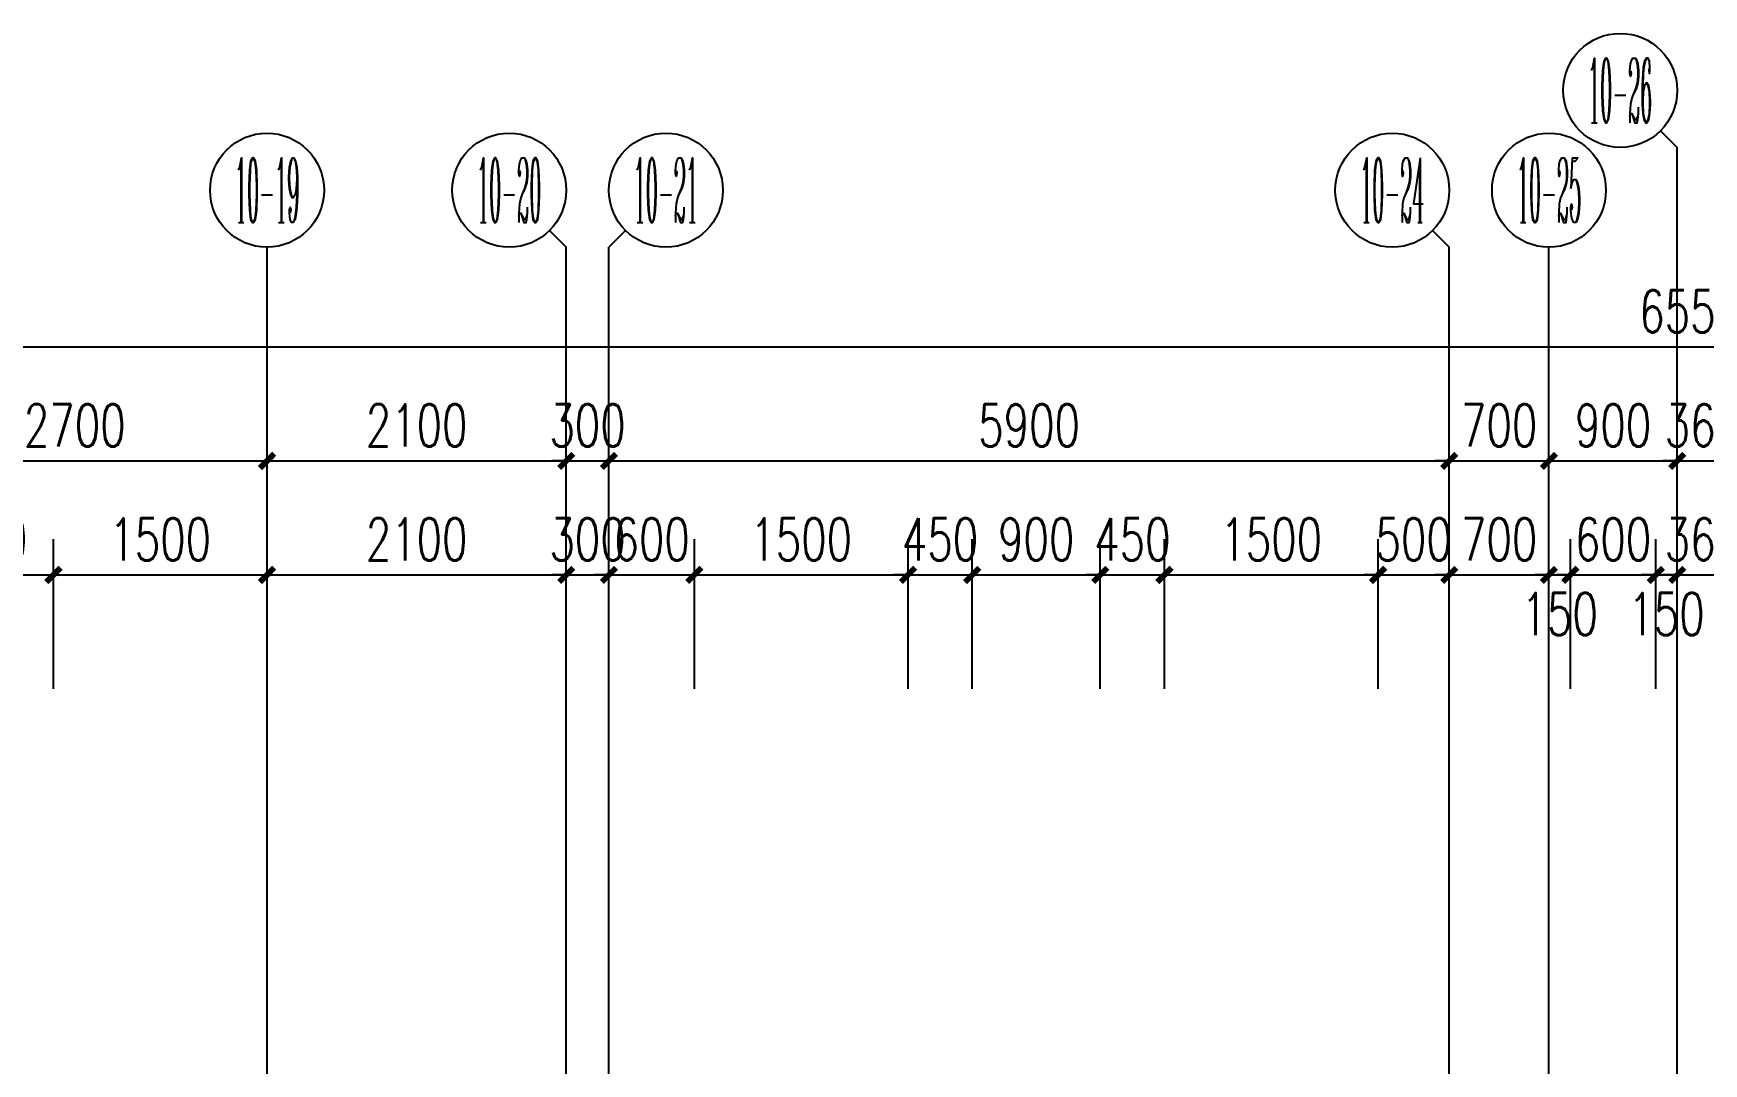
# Model space of a CAD drawing. Header units: millimetres. Extents: x 815519 to 890079, y 147095 to 251022.
# Drawn here: x 841079 to 852805, y 170566 to 177795 of the extents above; entities that cross this region are included whole.
import ezdxf
from ezdxf.enums import TextEntityAlignment as Align

# ---------------------------------------------------------------- set-up
doc = ezdxf.new("R2010")
doc.units = ezdxf.units.MM
doc.header["$LTSCALE"] = 1000
doc.linetypes.add('DOTE', pattern=[61.468, 50.8, -5.08, 0.508, -5.08])
doc.layers.get('Defpoints').update_dxf_attribs({"color": 1})
for name, color, linetype in [('AXIS', 3, 'Continuous'), ('AXIS_TEXT', 7, 'Continuous'), ('PUB_DIM', 3, 'Continuous'), ('看线', 163, 'Continuous'), ('面积框', 6, 'Continuous')]:
    doc.layers.add(name, color=color, linetype=linetype)
doc.layers.add('DOTE', color=1, linetype='DOTE', plot=False)
doc.styles.add('_TCH_AXIS', font='COMPLEX', dxfattribs={"bigfont": 'GBCBIG'})
doc.styles.add('_TCH_DIM_T3', font='SIMPLEX.shx', dxfattribs={"width": 0.7, "bigfont": 'GBCBIG.shx'})
doc.styles.add('COMPLEX', font='COMPLEX')
doc.dimstyles.new('_TCH_ARCH&&100', dxfattribs={"dimtxt": 297.5, "dimasz": 100, "dimexe": 250, "dimexo": 300, "dimgap": 100, "dimtad": 1, "dimdec": 0, "dimzin": 0, "dimdsep": 46, "dimtxsty": '_TCH_DIM_T3', "dimblk": 'ARCHTICK', "dimcen": 0.09, "dimclrt": 7, "dimazin": 2, "dimtfac": 1, "dimtdec": 0, "dimtix": 1, "dimtmove": 2, "dimatfit": 3, "dimfxl": 1, "dimtolj": 1, "dimtzin": 0, "dimarcsym": 0})

# ---------------------------------------------------------------- blocks, each defined once
blk = doc.blocks.new('_AXISO')
blk.add_circle((0, 0), 0.5)
at = {"layer": 'AXIS_TEXT', "style": 'COMPLEX', "width": 1.041667}
blk.add_attdef('A', text='', height=0.56, dxfattribs=at).set_placement((-0.25, -0.28), (0.25, -0.28), align=Align.FIT)
blk = doc.blocks.new('_ArchTick')
at = {"color": 0, "linetype": 'ByBlock', "const_width": 0.4}
blk.add_lwpolyline([(-0.5, -0.5), (0.5, 0.5)], dxfattribs=at)
blk = doc.blocks.new('*D668')
at = {"layer": 'Defpoints', "color": 0, "transparency": 16777216}
for p in [(-304373, 367550), (-369933, 366450), (-304373, 366450)]:
    blk.add_point(p, dxfattribs=at)
at = {"layer": 'PUB_DIM', "color": 0, "lineweight": -2, "transparency": 16777216}
for p, q in [((-369933, 366750), (-369933, 367800)), ((-304373, 366750), (-304373, 367800)), ((-369933, 367550), (-304373, 367550))]:
    blk.add_line(p, q, dxfattribs=at)
at = {"layer": 'PUB_DIM', "color": 0, "lineweight": -2, "transparency": 16777216, "xscale": 100, "yscale": 100, "zscale": 100, "rotation": 180}
blk.add_blockref('_ArchTick', (-369933, 367550), dxfattribs=at)
at = {"layer": 'PUB_DIM', "color": 0, "lineweight": -2, "transparency": 16777216, "xscale": 100, "yscale": 100, "zscale": 100}
blk.add_blockref('_ArchTick', (-304373, 367550), dxfattribs=at)
at = {"layer": 'PUB_DIM', "color": 7, "transparency": 16777216, "insert": (-337153, 367799), "char_height": 297.5, "attachment_point": 5, "style": '_TCH_DIM_T3'}
blk.add_mtext('\\A1;65560', dxfattribs=at)
blk = doc.blocks.new('*D679')
at = {"layer": 'Defpoints', "color": 0, "transparency": 16777216}
for p in [(-347233, 366750), (-349933, 365650), (-347233, 365650)]:
    blk.add_point(p, dxfattribs=at)
at = {"layer": 'PUB_DIM', "color": 0, "lineweight": -2, "transparency": 16777216}
for p, q in [((-349933, 365950), (-349933, 367000)), ((-347233, 365950), (-347233, 367000)), ((-349933, 366750), (-347233, 366750))]:
    blk.add_line(p, q, dxfattribs=at)
at = {"layer": 'PUB_DIM', "color": 0, "lineweight": -2, "transparency": 16777216, "xscale": 100, "yscale": 100, "zscale": 100, "rotation": 180}
blk.add_blockref('_ArchTick', (-349933, 366750), dxfattribs=at)
at = {"layer": 'PUB_DIM', "color": 0, "lineweight": -2, "transparency": 16777216, "xscale": 100, "yscale": 100, "zscale": 100}
blk.add_blockref('_ArchTick', (-347233, 366750), dxfattribs=at)
at = {"layer": 'PUB_DIM', "color": 7, "transparency": 16777216, "insert": (-348583, 366999), "char_height": 297.5, "attachment_point": 5, "style": '_TCH_DIM_T3'}
blk.add_mtext('\\A1;2700', dxfattribs=at)
blk = doc.blocks.new('*D680')
at = {"layer": 'Defpoints', "color": 0, "transparency": 16777216}
for p in [(-345133, 366750), (-347233, 365650), (-345133, 365650)]:
    blk.add_point(p, dxfattribs=at)
at = {"layer": 'PUB_DIM', "color": 0, "lineweight": -2, "transparency": 16777216}
for p, q in [((-347233, 365950), (-347233, 367000)), ((-345133, 365950), (-345133, 367000)), ((-347233, 366750), (-345133, 366750))]:
    blk.add_line(p, q, dxfattribs=at)
at = {"layer": 'PUB_DIM', "color": 0, "lineweight": -2, "transparency": 16777216, "xscale": 100, "yscale": 100, "zscale": 100, "rotation": 180}
blk.add_blockref('_ArchTick', (-347233, 366750), dxfattribs=at)
at = {"layer": 'PUB_DIM', "color": 0, "lineweight": -2, "transparency": 16777216, "xscale": 100, "yscale": 100, "zscale": 100}
blk.add_blockref('_ArchTick', (-345133, 366750), dxfattribs=at)
at = {"layer": 'PUB_DIM', "color": 7, "transparency": 16777216, "insert": (-346183, 366999), "char_height": 297.5, "attachment_point": 5, "style": '_TCH_DIM_T3'}
blk.add_mtext('\\A1;2100', dxfattribs=at)
blk = doc.blocks.new('*D681')
at = {"layer": 'Defpoints', "color": 0, "transparency": 16777216}
for p in [(-344833, 366750), (-345133, 365650), (-344833, 365650)]:
    blk.add_point(p, dxfattribs=at)
at = {"layer": 'PUB_DIM', "color": 0, "lineweight": -2, "transparency": 16777216}
for p, q in [((-345133, 365950), (-345133, 367000)), ((-344833, 365950), (-344833, 367000)), ((-345133, 366750), (-345233, 366750)), ((-345133, 366750), (-344833, 366750)), ((-344833, 366750), (-344733, 366750))]:
    blk.add_line(p, q, dxfattribs=at)
at = {"layer": 'PUB_DIM', "color": 0, "lineweight": -2, "transparency": 16777216, "xscale": 100, "yscale": 100, "zscale": 100}
blk.add_blockref('_ArchTick', (-345133, 366750), dxfattribs=at)
at = {"layer": 'PUB_DIM', "color": 0, "lineweight": -2, "transparency": 16777216, "xscale": 100, "yscale": 100, "zscale": 100, "rotation": 180}
blk.add_blockref('_ArchTick', (-344833, 366750), dxfattribs=at)
at = {"layer": 'PUB_DIM', "color": 7, "transparency": 16777216, "insert": (-344983, 366999), "char_height": 297.5, "attachment_point": 5, "style": '_TCH_DIM_T3'}
blk.add_mtext('\\A1;300', dxfattribs=at)
blk = doc.blocks.new('*D682')
at = {"layer": 'Defpoints', "color": 0, "transparency": 16777216}
for p in [(-338933, 366750), (-344833, 365650), (-338933, 365650)]:
    blk.add_point(p, dxfattribs=at)
at = {"layer": 'PUB_DIM', "color": 0, "lineweight": -2, "transparency": 16777216}
for p, q in [((-344833, 365950), (-344833, 367000)), ((-338933, 365950), (-338933, 367000)), ((-344833, 366750), (-338933, 366750))]:
    blk.add_line(p, q, dxfattribs=at)
at = {"layer": 'PUB_DIM', "color": 0, "lineweight": -2, "transparency": 16777216, "xscale": 100, "yscale": 100, "zscale": 100, "rotation": 180}
blk.add_blockref('_ArchTick', (-344833, 366750), dxfattribs=at)
at = {"layer": 'PUB_DIM', "color": 0, "lineweight": -2, "transparency": 16777216, "xscale": 100, "yscale": 100, "zscale": 100}
blk.add_blockref('_ArchTick', (-338933, 366750), dxfattribs=at)
at = {"layer": 'PUB_DIM', "color": 7, "transparency": 16777216, "insert": (-341883, 366999), "char_height": 297.5, "attachment_point": 5, "style": '_TCH_DIM_T3'}
blk.add_mtext('\\A1;5900', dxfattribs=at)
blk = doc.blocks.new('*D683')
at = {"layer": 'Defpoints', "color": 0, "transparency": 16777216}
for p in [(-338233, 366750), (-338933, 365650), (-338233, 365650)]:
    blk.add_point(p, dxfattribs=at)
at = {"layer": 'PUB_DIM', "color": 0, "lineweight": -2, "transparency": 16777216}
for p, q in [((-338933, 365950), (-338933, 367000)), ((-338233, 365950), (-338233, 367000)), ((-338933, 366750), (-339033, 366750)), ((-338933, 366750), (-338233, 366750)), ((-338233, 366750), (-338133, 366750))]:
    blk.add_line(p, q, dxfattribs=at)
at = {"layer": 'PUB_DIM', "color": 0, "lineweight": -2, "transparency": 16777216, "xscale": 100, "yscale": 100, "zscale": 100}
blk.add_blockref('_ArchTick', (-338933, 366750), dxfattribs=at)
at = {"layer": 'PUB_DIM', "color": 0, "lineweight": -2, "transparency": 16777216, "xscale": 100, "yscale": 100, "zscale": 100, "rotation": 180}
blk.add_blockref('_ArchTick', (-338233, 366750), dxfattribs=at)
at = {"layer": 'PUB_DIM', "color": 7, "transparency": 16777216, "insert": (-338583, 366999), "char_height": 297.5, "attachment_point": 5, "style": '_TCH_DIM_T3'}
blk.add_mtext('\\A1;700', dxfattribs=at)
blk = doc.blocks.new('*D684')
at = {"layer": 'Defpoints', "color": 0, "transparency": 16777216}
for p in [(-337333, 366750), (-338233, 365650), (-337333, 365650)]:
    blk.add_point(p, dxfattribs=at)
at = {"layer": 'PUB_DIM', "color": 0, "lineweight": -2, "transparency": 16777216}
for p, q in [((-338233, 365950), (-338233, 367000)), ((-337333, 365950), (-337333, 367000)), ((-338233, 366750), (-337333, 366750))]:
    blk.add_line(p, q, dxfattribs=at)
at = {"layer": 'PUB_DIM', "color": 0, "lineweight": -2, "transparency": 16777216, "xscale": 100, "yscale": 100, "zscale": 100, "rotation": 180}
blk.add_blockref('_ArchTick', (-338233, 366750), dxfattribs=at)
at = {"layer": 'PUB_DIM', "color": 0, "lineweight": -2, "transparency": 16777216, "xscale": 100, "yscale": 100, "zscale": 100}
blk.add_blockref('_ArchTick', (-337333, 366750), dxfattribs=at)
at = {"layer": 'PUB_DIM', "color": 7, "transparency": 16777216, "insert": (-337783, 366999), "char_height": 297.5, "attachment_point": 5, "style": '_TCH_DIM_T3'}
blk.add_mtext('\\A1;900', dxfattribs=at)
blk = doc.blocks.new('*D685')
at = {"layer": 'Defpoints', "color": 0, "transparency": 16777216}
for p in [(-336973, 366750), (-337333, 365650), (-336973, 365650)]:
    blk.add_point(p, dxfattribs=at)
at = {"layer": 'PUB_DIM', "color": 0, "lineweight": -2, "transparency": 16777216}
for p, q in [((-337333, 365950), (-337333, 367000)), ((-336973, 365950), (-336973, 367000)), ((-337333, 366750), (-337433, 366750)), ((-337333, 366750), (-336973, 366750)), ((-336973, 366750), (-336873, 366750))]:
    blk.add_line(p, q, dxfattribs=at)
at = {"layer": 'PUB_DIM', "color": 0, "lineweight": -2, "transparency": 16777216, "xscale": 100, "yscale": 100, "zscale": 100}
blk.add_blockref('_ArchTick', (-337333, 366750), dxfattribs=at)
at = {"layer": 'PUB_DIM', "color": 0, "lineweight": -2, "transparency": 16777216, "xscale": 100, "yscale": 100, "zscale": 100, "rotation": 180}
blk.add_blockref('_ArchTick', (-336973, 366750), dxfattribs=at)
at = {"layer": 'PUB_DIM', "color": 7, "transparency": 16777216, "insert": (-337153, 366999), "char_height": 297.5, "attachment_point": 5, "style": '_TCH_DIM_T3'}
blk.add_mtext('\\A1;360', dxfattribs=at)
blk = doc.blocks.new('*D768')
at = {"layer": 'Defpoints', "color": 0, "transparency": 16777216}
for p in [(-221530, 556800), (-222430, 555700), (-221530, 555700)]:
    blk.add_point(p, dxfattribs=at)
at = {"layer": 'PUB_DIM', "color": 0, "lineweight": -2, "transparency": 16777216}
for p, q in [((-222430, 556000), (-222430, 557050)), ((-221530, 556000), (-221530, 557050)), ((-222430, 556800), (-221530, 556800))]:
    blk.add_line(p, q, dxfattribs=at)
at = {"layer": 'PUB_DIM', "color": 0, "lineweight": -2, "transparency": 16777216, "xscale": 100, "yscale": 100, "zscale": 100, "rotation": 180}
blk.add_blockref('_ArchTick', (-222430, 556800), dxfattribs=at)
at = {"layer": 'PUB_DIM', "color": 0, "lineweight": -2, "transparency": 16777216, "xscale": 100, "yscale": 100, "zscale": 100}
blk.add_blockref('_ArchTick', (-221530, 556800), dxfattribs=at)
at = {"layer": 'PUB_DIM', "color": 7, "transparency": 16777216, "insert": (-221980, 557049), "char_height": 297.5, "attachment_point": 5, "style": '_TCH_DIM_T3'}
blk.add_mtext('\\A1;900', dxfattribs=at)
blk = doc.blocks.new('*D769')
at = {"layer": 'Defpoints', "color": 0, "transparency": 16777216}
for p in [(-220030, 556800), (-221530, 555700), (-220030, 555700)]:
    blk.add_point(p, dxfattribs=at)
at = {"layer": 'PUB_DIM', "color": 0, "lineweight": -2, "transparency": 16777216}
for p, q in [((-221530, 556000), (-221530, 557050)), ((-220030, 556000), (-220030, 557050)), ((-221530, 556800), (-220030, 556800))]:
    blk.add_line(p, q, dxfattribs=at)
at = {"layer": 'PUB_DIM', "color": 0, "lineweight": -2, "transparency": 16777216, "xscale": 100, "yscale": 100, "zscale": 100, "rotation": 180}
blk.add_blockref('_ArchTick', (-221530, 556800), dxfattribs=at)
at = {"layer": 'PUB_DIM', "color": 0, "lineweight": -2, "transparency": 16777216, "xscale": 100, "yscale": 100, "zscale": 100}
blk.add_blockref('_ArchTick', (-220030, 556800), dxfattribs=at)
at = {"layer": 'PUB_DIM', "color": 7, "transparency": 16777216, "insert": (-220780, 557049), "char_height": 297.5, "attachment_point": 5, "style": '_TCH_DIM_T3'}
blk.add_mtext('\\A1;1500', dxfattribs=at)
blk = doc.blocks.new('*D770')
at = {"layer": 'Defpoints', "color": 0, "transparency": 16777216}
for p in [(-217930, 556800), (-220030, 555700), (-217930, 555700)]:
    blk.add_point(p, dxfattribs=at)
at = {"layer": 'PUB_DIM', "color": 0, "lineweight": -2, "transparency": 16777216}
for p, q in [((-220030, 556000), (-220030, 557050)), ((-217930, 556000), (-217930, 557050)), ((-220030, 556800), (-217930, 556800))]:
    blk.add_line(p, q, dxfattribs=at)
at = {"layer": 'PUB_DIM', "color": 0, "lineweight": -2, "transparency": 16777216, "xscale": 100, "yscale": 100, "zscale": 100, "rotation": 180}
blk.add_blockref('_ArchTick', (-220030, 556800), dxfattribs=at)
at = {"layer": 'PUB_DIM', "color": 0, "lineweight": -2, "transparency": 16777216, "xscale": 100, "yscale": 100, "zscale": 100}
blk.add_blockref('_ArchTick', (-217930, 556800), dxfattribs=at)
at = {"layer": 'PUB_DIM', "color": 7, "transparency": 16777216, "insert": (-218980, 557049), "char_height": 297.5, "attachment_point": 5, "style": '_TCH_DIM_T3'}
blk.add_mtext('\\A1;2100', dxfattribs=at)
blk = doc.blocks.new('*D771')
at = {"layer": 'Defpoints', "color": 0, "transparency": 16777216}
for p in [(-217630, 556800), (-217930, 555700), (-217630, 555700)]:
    blk.add_point(p, dxfattribs=at)
at = {"layer": 'PUB_DIM', "color": 0, "lineweight": -2, "transparency": 16777216}
for p, q in [((-217930, 556000), (-217930, 557050)), ((-217630, 556000), (-217630, 557050)), ((-217930, 556800), (-218030, 556800)), ((-217930, 556800), (-217630, 556800)), ((-217630, 556800), (-217530, 556800))]:
    blk.add_line(p, q, dxfattribs=at)
at = {"layer": 'PUB_DIM', "color": 0, "lineweight": -2, "transparency": 16777216, "xscale": 100, "yscale": 100, "zscale": 100}
blk.add_blockref('_ArchTick', (-217930, 556800), dxfattribs=at)
at = {"layer": 'PUB_DIM', "color": 0, "lineweight": -2, "transparency": 16777216, "xscale": 100, "yscale": 100, "zscale": 100, "rotation": 180}
blk.add_blockref('_ArchTick', (-217630, 556800), dxfattribs=at)
at = {"layer": 'PUB_DIM', "color": 7, "transparency": 16777216, "insert": (-217780, 557049), "char_height": 297.5, "attachment_point": 5, "style": '_TCH_DIM_T3'}
blk.add_mtext('\\A1;300', dxfattribs=at)
blk = doc.blocks.new('*D772')
at = {"layer": 'Defpoints', "color": 0, "transparency": 16777216}
for p in [(-217030, 556800), (-217630, 555700), (-217030, 555700)]:
    blk.add_point(p, dxfattribs=at)
at = {"layer": 'PUB_DIM', "color": 0, "lineweight": -2, "transparency": 16777216}
for p, q in [((-217630, 556000), (-217630, 557050)), ((-217030, 556000), (-217030, 557050)), ((-217630, 556800), (-217730, 556800)), ((-217630, 556800), (-217030, 556800)), ((-217030, 556800), (-216930, 556800))]:
    blk.add_line(p, q, dxfattribs=at)
at = {"layer": 'PUB_DIM', "color": 0, "lineweight": -2, "transparency": 16777216, "xscale": 100, "yscale": 100, "zscale": 100}
blk.add_blockref('_ArchTick', (-217630, 556800), dxfattribs=at)
at = {"layer": 'PUB_DIM', "color": 0, "lineweight": -2, "transparency": 16777216, "xscale": 100, "yscale": 100, "zscale": 100, "rotation": 180}
blk.add_blockref('_ArchTick', (-217030, 556800), dxfattribs=at)
at = {"layer": 'PUB_DIM', "color": 7, "transparency": 16777216, "insert": (-217330, 557049), "char_height": 297.5, "attachment_point": 5, "style": '_TCH_DIM_T3'}
blk.add_mtext('\\A1;600', dxfattribs=at)
blk = doc.blocks.new('*D773')
at = {"layer": 'Defpoints', "color": 0, "transparency": 16777216}
for p in [(-215530, 556800), (-217030, 555700), (-215530, 555700)]:
    blk.add_point(p, dxfattribs=at)
at = {"layer": 'PUB_DIM', "color": 0, "lineweight": -2, "transparency": 16777216}
for p, q in [((-217030, 556000), (-217030, 557050)), ((-215530, 556000), (-215530, 557050)), ((-217030, 556800), (-215530, 556800))]:
    blk.add_line(p, q, dxfattribs=at)
at = {"layer": 'PUB_DIM', "color": 0, "lineweight": -2, "transparency": 16777216, "xscale": 100, "yscale": 100, "zscale": 100, "rotation": 180}
blk.add_blockref('_ArchTick', (-217030, 556800), dxfattribs=at)
at = {"layer": 'PUB_DIM', "color": 0, "lineweight": -2, "transparency": 16777216, "xscale": 100, "yscale": 100, "zscale": 100}
blk.add_blockref('_ArchTick', (-215530, 556800), dxfattribs=at)
at = {"layer": 'PUB_DIM', "color": 7, "transparency": 16777216, "insert": (-216280, 557049), "char_height": 297.5, "attachment_point": 5, "style": '_TCH_DIM_T3'}
blk.add_mtext('\\A1;1500', dxfattribs=at)
blk = doc.blocks.new('*D774')
at = {"layer": 'Defpoints', "color": 0, "transparency": 16777216}
for p in [(-215080, 556800), (-215530, 555700), (-215080, 555700)]:
    blk.add_point(p, dxfattribs=at)
at = {"layer": 'PUB_DIM', "color": 0, "lineweight": -2, "transparency": 16777216}
for p, q in [((-215530, 556000), (-215530, 557050)), ((-215080, 556000), (-215080, 557050)), ((-215530, 556800), (-215630, 556800)), ((-215530, 556800), (-215080, 556800)), ((-215080, 556800), (-214980, 556800))]:
    blk.add_line(p, q, dxfattribs=at)
at = {"layer": 'PUB_DIM', "color": 0, "lineweight": -2, "transparency": 16777216, "xscale": 100, "yscale": 100, "zscale": 100}
blk.add_blockref('_ArchTick', (-215530, 556800), dxfattribs=at)
at = {"layer": 'PUB_DIM', "color": 0, "lineweight": -2, "transparency": 16777216, "xscale": 100, "yscale": 100, "zscale": 100, "rotation": 180}
blk.add_blockref('_ArchTick', (-215080, 556800), dxfattribs=at)
at = {"layer": 'PUB_DIM', "color": 7, "transparency": 16777216, "insert": (-215305, 557049), "char_height": 297.5, "attachment_point": 5, "style": '_TCH_DIM_T3'}
blk.add_mtext('\\A1;450', dxfattribs=at)
blk = doc.blocks.new('*D775')
at = {"layer": 'Defpoints', "color": 0, "transparency": 16777216}
for p in [(-214180, 556800), (-215080, 555700), (-214180, 555700)]:
    blk.add_point(p, dxfattribs=at)
at = {"layer": 'PUB_DIM', "color": 0, "lineweight": -2, "transparency": 16777216}
for p, q in [((-215080, 556000), (-215080, 557050)), ((-214180, 556000), (-214180, 557050)), ((-215080, 556800), (-214180, 556800))]:
    blk.add_line(p, q, dxfattribs=at)
at = {"layer": 'PUB_DIM', "color": 0, "lineweight": -2, "transparency": 16777216, "xscale": 100, "yscale": 100, "zscale": 100, "rotation": 180}
blk.add_blockref('_ArchTick', (-215080, 556800), dxfattribs=at)
at = {"layer": 'PUB_DIM', "color": 0, "lineweight": -2, "transparency": 16777216, "xscale": 100, "yscale": 100, "zscale": 100}
blk.add_blockref('_ArchTick', (-214180, 556800), dxfattribs=at)
at = {"layer": 'PUB_DIM', "color": 7, "transparency": 16777216, "insert": (-214630, 557049), "char_height": 297.5, "attachment_point": 5, "style": '_TCH_DIM_T3'}
blk.add_mtext('\\A1;900', dxfattribs=at)
blk = doc.blocks.new('*D776')
at = {"layer": 'Defpoints', "color": 0, "transparency": 16777216}
for p in [(-213730, 556800), (-214180, 555700), (-213730, 555700)]:
    blk.add_point(p, dxfattribs=at)
at = {"layer": 'PUB_DIM', "color": 0, "lineweight": -2, "transparency": 16777216}
for p, q in [((-214180, 556000), (-214180, 557050)), ((-213730, 556000), (-213730, 557050)), ((-214180, 556800), (-214280, 556800)), ((-214180, 556800), (-213730, 556800)), ((-213730, 556800), (-213630, 556800))]:
    blk.add_line(p, q, dxfattribs=at)
at = {"layer": 'PUB_DIM', "color": 0, "lineweight": -2, "transparency": 16777216, "xscale": 100, "yscale": 100, "zscale": 100}
blk.add_blockref('_ArchTick', (-214180, 556800), dxfattribs=at)
at = {"layer": 'PUB_DIM', "color": 0, "lineweight": -2, "transparency": 16777216, "xscale": 100, "yscale": 100, "zscale": 100, "rotation": 180}
blk.add_blockref('_ArchTick', (-213730, 556800), dxfattribs=at)
at = {"layer": 'PUB_DIM', "color": 7, "transparency": 16777216, "insert": (-213955, 557049), "char_height": 297.5, "attachment_point": 5, "style": '_TCH_DIM_T3'}
blk.add_mtext('\\A1;450', dxfattribs=at)
blk = doc.blocks.new('*D777')
at = {"layer": 'Defpoints', "color": 0, "transparency": 16777216}
for p in [(-212230, 556800), (-213730, 555700), (-212230, 555700)]:
    blk.add_point(p, dxfattribs=at)
at = {"layer": 'PUB_DIM', "color": 0, "lineweight": -2, "transparency": 16777216}
for p, q in [((-213730, 556000), (-213730, 557050)), ((-212230, 556000), (-212230, 557050)), ((-213730, 556800), (-212230, 556800))]:
    blk.add_line(p, q, dxfattribs=at)
at = {"layer": 'PUB_DIM', "color": 0, "lineweight": -2, "transparency": 16777216, "xscale": 100, "yscale": 100, "zscale": 100, "rotation": 180}
blk.add_blockref('_ArchTick', (-213730, 556800), dxfattribs=at)
at = {"layer": 'PUB_DIM', "color": 0, "lineweight": -2, "transparency": 16777216, "xscale": 100, "yscale": 100, "zscale": 100}
blk.add_blockref('_ArchTick', (-212230, 556800), dxfattribs=at)
at = {"layer": 'PUB_DIM', "color": 7, "transparency": 16777216, "insert": (-212980, 557049), "char_height": 297.5, "attachment_point": 5, "style": '_TCH_DIM_T3'}
blk.add_mtext('\\A1;1500', dxfattribs=at)
blk = doc.blocks.new('*D778')
at = {"layer": 'Defpoints', "color": 0, "transparency": 16777216}
for p in [(-211730, 556800), (-212230, 555700), (-211730, 555700)]:
    blk.add_point(p, dxfattribs=at)
at = {"layer": 'PUB_DIM', "color": 0, "lineweight": -2, "transparency": 16777216}
for p, q in [((-212230, 556000), (-212230, 557050)), ((-211730, 556000), (-211730, 557050)), ((-212230, 556800), (-212330, 556800)), ((-212230, 556800), (-211730, 556800)), ((-211730, 556800), (-211630, 556800))]:
    blk.add_line(p, q, dxfattribs=at)
at = {"layer": 'PUB_DIM', "color": 0, "lineweight": -2, "transparency": 16777216, "xscale": 100, "yscale": 100, "zscale": 100}
blk.add_blockref('_ArchTick', (-212230, 556800), dxfattribs=at)
at = {"layer": 'PUB_DIM', "color": 0, "lineweight": -2, "transparency": 16777216, "xscale": 100, "yscale": 100, "zscale": 100, "rotation": 180}
blk.add_blockref('_ArchTick', (-211730, 556800), dxfattribs=at)
at = {"layer": 'PUB_DIM', "color": 7, "transparency": 16777216, "insert": (-211980, 557049), "char_height": 297.5, "attachment_point": 5, "style": '_TCH_DIM_T3'}
blk.add_mtext('\\A1;500', dxfattribs=at)
blk = doc.blocks.new('*D779')
at = {"layer": 'Defpoints', "color": 0, "transparency": 16777216}
for p in [(-211030, 556800), (-211730, 555700), (-211030, 555700)]:
    blk.add_point(p, dxfattribs=at)
at = {"layer": 'PUB_DIM', "color": 0, "lineweight": -2, "transparency": 16777216}
for p, q in [((-211730, 556000), (-211730, 557050)), ((-211030, 556000), (-211030, 557050)), ((-211730, 556800), (-211830, 556800)), ((-211730, 556800), (-211030, 556800)), ((-211030, 556800), (-210930, 556800))]:
    blk.add_line(p, q, dxfattribs=at)
at = {"layer": 'PUB_DIM', "color": 0, "lineweight": -2, "transparency": 16777216, "xscale": 100, "yscale": 100, "zscale": 100}
blk.add_blockref('_ArchTick', (-211730, 556800), dxfattribs=at)
at = {"layer": 'PUB_DIM', "color": 0, "lineweight": -2, "transparency": 16777216, "xscale": 100, "yscale": 100, "zscale": 100, "rotation": 180}
blk.add_blockref('_ArchTick', (-211030, 556800), dxfattribs=at)
at = {"layer": 'PUB_DIM', "color": 7, "transparency": 16777216, "insert": (-211380, 557049), "char_height": 297.5, "attachment_point": 5, "style": '_TCH_DIM_T3'}
blk.add_mtext('\\A1;700', dxfattribs=at)
blk = doc.blocks.new('*D780')
at = {"layer": 'Defpoints', "color": 0, "transparency": 16777216}
for p in [(-210880, 556800), (-211030, 555700), (-210880, 555700)]:
    blk.add_point(p, dxfattribs=at)
at = {"layer": 'PUB_DIM', "color": 0, "lineweight": -2, "transparency": 16777216}
for p, q in [((-211030, 556000), (-211030, 557050)), ((-210880, 556000), (-210880, 557050)), ((-211030, 556800), (-211130, 556800)), ((-211030, 556800), (-210880, 556800)), ((-210880, 556800), (-210780, 556800))]:
    blk.add_line(p, q, dxfattribs=at)
at = {"layer": 'PUB_DIM', "color": 0, "lineweight": -2, "transparency": 16777216, "xscale": 100, "yscale": 100, "zscale": 100}
blk.add_blockref('_ArchTick', (-211030, 556800), dxfattribs=at)
at = {"layer": 'PUB_DIM', "color": 0, "lineweight": -2, "transparency": 16777216, "xscale": 100, "yscale": 100, "zscale": 100, "rotation": 180}
blk.add_blockref('_ArchTick', (-210880, 556800), dxfattribs=at)
at = {"layer": 'PUB_DIM', "color": 7, "transparency": 16777216, "insert": (-210955, 556525), "char_height": 297.5, "attachment_point": 5, "style": '_TCH_DIM_T3'}
blk.add_mtext('\\A1;150', dxfattribs=at)
blk = doc.blocks.new('*D781')
at = {"layer": 'Defpoints', "color": 0, "transparency": 16777216}
for p in [(-210280, 556800), (-210880, 555700), (-210280, 555700)]:
    blk.add_point(p, dxfattribs=at)
at = {"layer": 'PUB_DIM', "color": 0, "lineweight": -2, "transparency": 16777216}
for p, q in [((-210880, 556000), (-210880, 557050)), ((-210280, 556000), (-210280, 557050)), ((-210880, 556800), (-210980, 556800)), ((-210880, 556800), (-210280, 556800)), ((-210280, 556800), (-210180, 556800))]:
    blk.add_line(p, q, dxfattribs=at)
at = {"layer": 'PUB_DIM', "color": 0, "lineweight": -2, "transparency": 16777216, "xscale": 100, "yscale": 100, "zscale": 100}
blk.add_blockref('_ArchTick', (-210880, 556800), dxfattribs=at)
at = {"layer": 'PUB_DIM', "color": 0, "lineweight": -2, "transparency": 16777216, "xscale": 100, "yscale": 100, "zscale": 100, "rotation": 180}
blk.add_blockref('_ArchTick', (-210280, 556800), dxfattribs=at)
at = {"layer": 'PUB_DIM', "color": 7, "transparency": 16777216, "insert": (-210580, 557049), "char_height": 297.5, "attachment_point": 5, "style": '_TCH_DIM_T3'}
blk.add_mtext('\\A1;600', dxfattribs=at)
blk = doc.blocks.new('*D782')
at = {"layer": 'Defpoints', "color": 0, "transparency": 16777216}
for p in [(-210130, 556800), (-210280, 555700), (-210130, 555700)]:
    blk.add_point(p, dxfattribs=at)
at = {"layer": 'PUB_DIM', "color": 0, "lineweight": -2, "transparency": 16777216}
for p, q in [((-210280, 556000), (-210280, 557050)), ((-210130, 556000), (-210130, 557050)), ((-210280, 556800), (-210380, 556800)), ((-210280, 556800), (-210130, 556800)), ((-210130, 556800), (-210030, 556800))]:
    blk.add_line(p, q, dxfattribs=at)
at = {"layer": 'PUB_DIM', "color": 0, "lineweight": -2, "transparency": 16777216, "xscale": 100, "yscale": 100, "zscale": 100}
blk.add_blockref('_ArchTick', (-210280, 556800), dxfattribs=at)
at = {"layer": 'PUB_DIM', "color": 0, "lineweight": -2, "transparency": 16777216, "xscale": 100, "yscale": 100, "zscale": 100, "rotation": 180}
blk.add_blockref('_ArchTick', (-210130, 556800), dxfattribs=at)
at = {"layer": 'PUB_DIM', "color": 7, "transparency": 16777216, "insert": (-210205, 556525), "char_height": 297.5, "attachment_point": 5, "style": '_TCH_DIM_T3'}
blk.add_mtext('\\A1;150', dxfattribs=at)
blk = doc.blocks.new('*D783')
at = {"layer": 'Defpoints', "color": 0, "transparency": 16777216}
for p in [(-209770, 556800), (-210130, 555700), (-209770, 555700)]:
    blk.add_point(p, dxfattribs=at)
at = {"layer": 'PUB_DIM', "color": 0, "lineweight": -2, "transparency": 16777216}
for p, q in [((-210130, 556000), (-210130, 557050)), ((-209770, 556000), (-209770, 557050)), ((-210130, 556800), (-210230, 556800)), ((-210130, 556800), (-209770, 556800)), ((-209770, 556800), (-209670, 556800))]:
    blk.add_line(p, q, dxfattribs=at)
at = {"layer": 'PUB_DIM', "color": 0, "lineweight": -2, "transparency": 16777216, "xscale": 100, "yscale": 100, "zscale": 100}
blk.add_blockref('_ArchTick', (-210130, 556800), dxfattribs=at)
at = {"layer": 'PUB_DIM', "color": 0, "lineweight": -2, "transparency": 16777216, "xscale": 100, "yscale": 100, "zscale": 100, "rotation": 180}
blk.add_blockref('_ArchTick', (-209770, 556800), dxfattribs=at)
at = {"layer": 'PUB_DIM', "color": 7, "transparency": 16777216, "insert": (-209950, 557049), "char_height": 297.5, "attachment_point": 5, "style": '_TCH_DIM_T3'}
blk.add_mtext('\\A1;360', dxfattribs=at)
blk = doc.blocks.new('10#标准层轴网')
at = {"layer": 'AXIS'}
for p, q in [((-337450.2, 369067.2), (-337333.1, 368950)), ((-337333.1, 366650), (-337333.1, 368950)), ((-345250.2, 368367.2), (-345133.1, 368250)), ((-344715.9, 368367.2), (-344833.1, 368250)), ((-339050.2, 368367.2), (-338933.1, 368250)), ((-347233.1, 365950), (-347233.1, 368250)), ((-345133.1, 365950), (-345133.1, 368250)), ((-344833.1, 365950), (-344833.1, 368250)), ((-338933.1, 365950), (-338933.1, 368250)), ((-338233.1, 365950), (-338233.1, 368250))]:
    blk.add_line(p, q, dxfattribs=at)
at = {"layer": 'DOTE'}
for p, q in [((-347233.1, 356450), (-347233.1, 365950)), ((-345133.1, 359150), (-345133.1, 365950)), ((-344833.1, 356450), (-344833.1, 365950)), ((-338933.1, 356350), (-338933.1, 365950)), ((-338233.1, 354150), (-338233.1, 365950)), ((-337333.1, 342150), (-337333.1, 365950)), ((-337333.1, 342150), (-337333.1, 365950))]:
    blk.add_line(p, q, dxfattribs=at)
at = {"layer": 'AXIS'}
ref = blk.add_blockref('_AXISO', (-337733.1, 369350), dxfattribs=dict(at, xscale=800, yscale=800, zscale=800))
ref.add_attrib('A', '10-26', dxfattribs={"layer": 'AXIS_TEXT', "height": 452.55, "style": '_TCH_AXIS', "width": 0.221053}).set_placement((-337959.4, 369123.7), (-337506.8, 369123.7), align=Align.FIT)
ref = blk.add_blockref('_AXISO', (-347233.1, 368650), dxfattribs=dict(at, xscale=800, yscale=800, zscale=800))
ref.add_attrib('A', '10-19', dxfattribs={"layer": 'AXIS_TEXT', "height": 452.55, "style": '_TCH_AXIS', "width": 0.233333}).set_placement((-347459.4, 368423.7), (-347006.8, 368423.7), align=Align.FIT)
ref = blk.add_blockref('_AXISO', (-345533.1, 368650), dxfattribs=dict(at, xscale=800, yscale=800, zscale=800))
ref.add_attrib('A', '10-20', dxfattribs={"layer": 'AXIS_TEXT', "height": 452.55, "style": '_TCH_AXIS', "width": 0.221053}).set_placement((-345759.4, 368423.7), (-345306.8, 368423.7), align=Align.FIT)
ref = blk.add_blockref('_AXISO', (-344433.1, 368650), dxfattribs=dict(at, xscale=800, yscale=800, zscale=800))
ref.add_attrib('A', '10-21', dxfattribs={"layer": 'AXIS_TEXT', "height": 452.55, "style": '_TCH_AXIS', "width": 0.233333}).set_placement((-344659.4, 368423.7), (-344206.8, 368423.7), align=Align.FIT)
ref = blk.add_blockref('_AXISO', (-339333.1, 368650), dxfattribs=dict(at, xscale=800, yscale=800, zscale=800))
ref.add_attrib('A', '10-24', dxfattribs={"layer": 'AXIS_TEXT', "height": 452.55, "style": '_TCH_AXIS', "width": 0.216495}).set_placement((-339559.4, 368423.7), (-339106.8, 368423.7), align=Align.FIT)
ref = blk.add_blockref('_AXISO', (-338233.1, 368650), dxfattribs=dict(at, xscale=800, yscale=800, zscale=800))
ref.add_attrib('A', '10-25', dxfattribs={"layer": 'AXIS_TEXT', "height": 452.55, "style": '_TCH_AXIS', "width": 0.221053}).set_placement((-338459.4, 368423.7), (-338006.8, 368423.7), align=Align.FIT)
at = {"layer": 'PUB_DIM'}
for p1, p2, picture, middle in [((-369933.1, 366450), (-304373.1, 366450), '*D668', (-337153.1, 367798.7)), ((-349933, 365650), (-347233.1, 365650), '*D679', (-348583.1, 366998.7)), ((-347233.1, 365650), (-345133.1, 365650), '*D680', (-346183.1, 366998.7)), ((-345133.1, 365650), (-344833.1, 365650), '*D681', (-344983.1, 366998.7)), ((-344833.1, 365650), (-338933.1, 365650), '*D682', (-341883.1, 366998.7)), ((-338933.1, 365650), (-338233.1, 365650), '*D683', (-338583.1, 366998.7)), ((-338233.1, 365650), (-337333.1, 365650), '*D684', (-337783.1, 366998.7)), ((-337333.1, 365650), (-336973.1, 365650), '*D685', (-337153.1, 366998.7))]:
    dim = blk.add_aligned_dim(p1=p1, p2=p2, distance=1100, dimstyle='_TCH_ARCH&&100', dxfattribs=at)
    dim.commit()
    dim.dimension.update_dxf_attribs({"geometry": picture, "text_midpoint": middle})
blk = doc.blocks.new('10#尺寸标注-0')
at = {"layer": 'PUB_DIM', "color": 112}
for p1, p2, picture, middle in [((-222430, 555700), (-221530, 555700), '*D768', (-221980, 557048.7)), ((-221530, 555700), (-220030, 555700), '*D769', (-220780, 557048.7)), ((-220030, 555700), (-217930, 555700), '*D770', (-218980, 557048.7)), ((-217930, 555700), (-217630, 555700), '*D771', (-217780, 557048.7)), ((-217630, 555700), (-217030, 555700), '*D772', (-217330, 557048.7)), ((-217030, 555700), (-215530, 555700), '*D773', (-216280, 557048.7)), ((-215530, 555700), (-215080, 555700), '*D774', (-215305, 557048.7)), ((-215080, 555700), (-214180, 555700), '*D775', (-214630, 557048.7)), ((-214180, 555700), (-213730, 555700), '*D776', (-213955, 557048.7)), ((-213730, 555700), (-212230, 555700), '*D777', (-212980, 557048.7)), ((-212230, 555700), (-211730, 555700), '*D778', (-211980, 557048.7)), ((-211730, 555700), (-211030, 555700), '*D779', (-211380, 557048.7)), ((-210880, 555700), (-210280, 555700), '*D781', (-210580, 557048.7)), ((-210130, 555700), (-209770, 555700), '*D783', (-209950, 557048.7))]:
    dim = blk.add_aligned_dim(p1=p1, p2=p2, distance=1100, dimstyle='_TCH_ARCH&&100', dxfattribs=at)
    dim.commit()
    dim.dimension.update_dxf_attribs({"geometry": picture, "text_midpoint": middle})
for base, p1, p2, picture, middle in [((-210880, 556800), (-211030, 555700), (-210880, 555700), '*D780', (-210955, 556525)), ((-210130, 556800), (-210280, 555700), (-210130, 555700), '*D782', (-210205, 556525))]:
    dim = blk.add_linear_dim(base=base, p1=p1, p2=p2, angle=0, dimstyle='_TCH_ARCH&&100', dxfattribs=at)
    dim.commit()
    dim.dimension.update_dxf_attribs({"geometry": picture, "text_midpoint": middle, "dimtype": 129})

msp = doc.modelspace()

# ---------------------------------------------------------------- block references
at = {"layer": '看线'}
msp.add_blockref('10#标准层轴网', (1189952.5, -191954.6), dxfattribs=at)
at = {"layer": '面积框'}
msp.add_blockref('10#尺寸标注-0', (1062749.5, -382804.6), dxfattribs=at)

doc.saveas('drawing.dxf')
